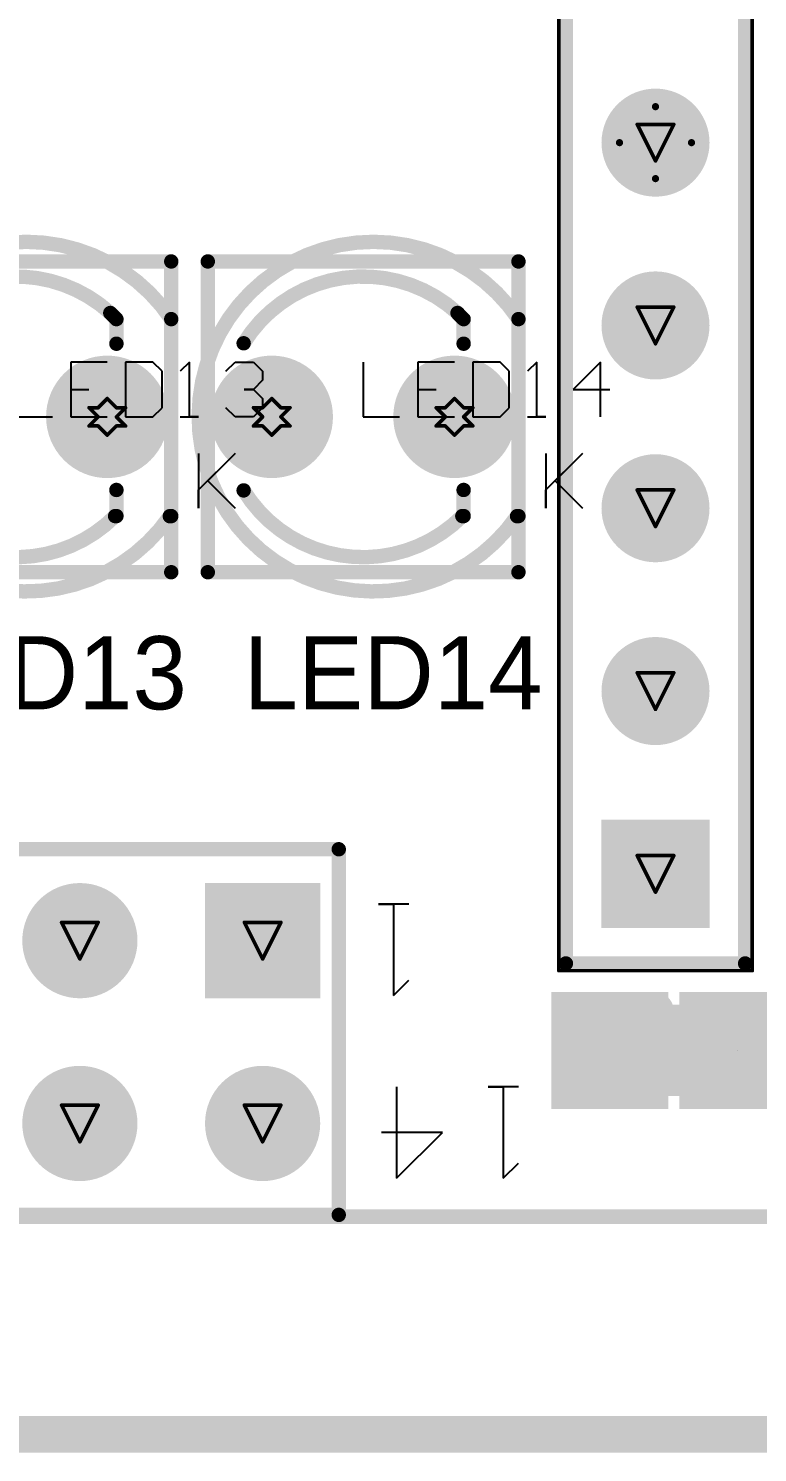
# Model space of a CAD drawing. Header units: millimetres. Extents: x 3.26 to 13.14, y 5.38 to 10.83.
# Drawn here: x 7.342 to 7.741, y 5.99 to 6.769 of the extents above; entities that cross this region are included whole.
import ezdxf

# ---------------------------------------------------------------- set-up
doc = ezdxf.new("R2010")
doc.units = ezdxf.units.MM
doc.header["$MEASUREMENT"] = 0
for name, color, linetype in [('BottomLayer', 5, 'Continuous'), ('BottomSolder', 6, 'Continuous'), ('DrillDrawing', 1, 'Continuous'), ('KeepOutLayer', 6, 'Continuous'), ('Mechanical1', 6, 'Continuous'), ('Mechanical13', 56, 'Continuous'), ('Mechanical15', 56, 'Continuous'), ('MultiLayer', 9, 'Continuous'), ('PadHoleLayer', 156, 'Continuous'), ('TopLayer', 1, 'Continuous'), ('TopOverlay', 2, 'Continuous'), ('TopPaste', 8, 'Continuous'), ('TopSolder', 216, 'Continuous')]:
    doc.layers.add(name, color=color, linetype=linetype)

# ---------------------------------------------------------------- blocks, each defined once
blk = doc.blocks.new('BOUR_4609X_11')
at = {"layer": 'BottomLayer', "const_width": 0.02756}
for points in [[(-0.31378, 0, 1), (-0.28622, 0, 1)], [(-0.21378, 0, 1), (-0.18622, 0, 1)], [(-0.11378, 0, 1), (-0.08622, 0, 1)], [(-0.01378, 0, 1), (0.01378, 0, 1)]]:
    blk.add_lwpolyline(points, format="xyb", close=True, dxfattribs=at)
at = {"layer": 'BottomLayer'}
blk.add_solid([(-0.42756, -0.02756), (-0.37244, -0.02756), (-0.42756, 0.02756), (-0.37244, 0.02756)], dxfattribs=at)
at = {"layer": 'Mechanical13', "const_width": 0.00394}
for points in [[(-0.44902, 0.04902), (0.44902, 0.04902)], [(-0.44902, 0.04902), (-0.44902, -0.04902)], [(-0.44902, -0.04902), (0.44902, -0.04902)]]:
    blk.add_lwpolyline(points, dxfattribs=at)
at = {"layer": 'Mechanical13', "const_width": 0.00197}
for points in [[(-0.45, 0.04902, 1), (-0.44803, 0.04902, 1)], [(-0.45, 0.04902, 1), (-0.44803, 0.04902, 1)], [(-0.45, -0.04902, 1), (-0.44803, -0.04902, 1)], [(-0.45, -0.04902, 1), (-0.44803, -0.04902, 1)]]:
    blk.add_lwpolyline(points, format="xyb", close=True, dxfattribs=at)
at = {"layer": 'Mechanical15'}
for points, const_width in [([(-0.45295, 0.05295), (-0.45295, -0.05295)], 0.00197), ([(-0.45295, 0.05295), (0.45295, 0.05295)], 0.00197), ([(0, 0.01969), (0, -0.01969)], 0.00394), ([(-0.01969, 0), (0.01969, 0)], 0.00394), ([(-0.45295, -0.05295), (0.45295, -0.05295)], 0.00197)]:
    blk.add_lwpolyline(points, dxfattribs=dict(at, const_width=const_width))
for points, const_width in [([(-0.45344, 0.05295, 1), (-0.45246, 0.05295, 1)], 0.000984), ([(-0.45344, 0.05295, 1), (-0.45246, 0.05295, 1)], 0.000984), ([(-0.00098, 0.01969, 1), (0.00098, 0.01969, 1)], 0.00197), ([(-0.02067, 0, 1), (-0.0187, 0, 1)], 0.00197), ([(0.0187, 0, 1), (0.02067, 0, 1)], 0.00197), ([(-0.00098, -0.01969, 1), (0.00098, -0.01969, 1)], 0.00197), ([(-0.45344, -0.05295, 1), (-0.45246, -0.05295, 1)], 0.000984), ([(-0.45344, -0.05295, 1), (-0.45246, -0.05295, 1)], 0.000984)]:
    blk.add_lwpolyline(points, format="xyb", close=True, dxfattribs=dict(at, const_width=const_width))
at = {"layer": 'MultiLayer', "const_width": 0.02756}
for points in [[(-0.31378, 0, 1), (-0.28622, 0, 1)], [(-0.21378, 0, 1), (-0.18622, 0, 1)], [(-0.11378, 0, 1), (-0.08622, 0, 1)], [(-0.01378, 0, 1), (0.01378, 0, 1)]]:
    blk.add_lwpolyline(points, format="xyb", close=True, dxfattribs=at)
at = {"layer": 'MultiLayer'}
blk.add_solid([(-0.42756, -0.02756), (-0.37244, -0.02756), (-0.42756, 0.02756), (-0.37244, 0.02756)], dxfattribs=at)
at = {"layer": 'PadHoleLayer', "const_width": 0.01772}
for points in [[(-0.40886, 0, 1), (-0.39114, 0, 1)], [(-0.30886, 0, 1), (-0.29114, 0, 1)], [(-0.20886, 0, 1), (-0.19114, 0, 1)], [(-0.10886, 0, 1), (-0.09114, 0, 1)], [(-0.00886, 0, 1), (0.00886, 0, 1)]]:
    blk.add_lwpolyline(points, format="xyb", close=True, dxfattribs=at)
at = {"layer": 'TopLayer', "const_width": 0.02756}
for points in [[(-0.31378, 0, 1), (-0.28622, 0, 1)], [(-0.21378, 0, 1), (-0.18622, 0, 1)], [(-0.11378, 0, 1), (-0.08622, 0, 1)], [(-0.01378, 0, 1), (0.01378, 0, 1)]]:
    blk.add_lwpolyline(points, format="xyb", close=True, dxfattribs=at)
at = {"layer": 'TopLayer'}
blk.add_solid([(-0.42756, -0.02756), (-0.37244, -0.02756), (-0.42756, 0.02756), (-0.37244, 0.02756)], dxfattribs=at)
at = {"layer": 'TopOverlay', "const_width": 0.00787}
for points in [[(-0.44902, 0.04902), (0.44902, 0.04902)], [(-0.44902, 0.04902), (-0.44902, -0.04902)], [(-0.44902, -0.04902), (0.44902, -0.04902)]]:
    blk.add_lwpolyline(points, dxfattribs=at)
at = {"layer": 'TopOverlay'}
for points, const_width in [([(-0.45098, 0.04902, 1), (-0.44705, 0.04902, 1)], 0.00394), ([(-0.45098, 0.04902, 1), (-0.44705, 0.04902, 1)], 0.00394), ([(-0.46969, 0, 1), (-0.47953, 0, 1)], 0.00984), ([(-0.48199, 0, 1), (-0.47707, 0, 1)], 0.00492), ([(-0.47215, 0, 1), (-0.46722, 0, 1)], 0.00492), ([(-0.45098, -0.04902, 1), (-0.44705, -0.04902, 1)], 0.00394), ([(-0.45098, -0.04902, 1), (-0.44705, -0.04902, 1)], 0.00394)]:
    blk.add_lwpolyline(points, format="xyb", close=True, dxfattribs=dict(at, const_width=const_width))
at = {"layer": 'TopSolder', "const_width": 0.02956}
for points in [[(-0.31478, 0, 1), (-0.28522, 0, 1)], [(-0.21478, 0, 1), (-0.18522, 0, 1)], [(-0.11478, 0, 1), (-0.08522, 0, 1)], [(-0.01478, 0, 1), (0.01478, 0, 1)]]:
    blk.add_lwpolyline(points, format="xyb", close=True, dxfattribs=at)
at = {"layer": 'TopSolder'}
blk.add_solid([(-0.42956, -0.02956), (-0.37044, -0.02956), (-0.42956, 0.02956), (-0.37044, 0.02956)], dxfattribs=at)
blk = doc.blocks.new('HDR2X13_CEN_23')
at = {"layer": 'BottomLayer', "const_width": 0.02953}
for points in [[(-0.01476, 0.1, 1), (0.01476, 0.1, 1)], [(0.08524, 0.1, 1), (0.11476, 0.1, 1)], [(0.08524, 0, 1), (0.11476, 0, 1)]]:
    blk.add_lwpolyline(points, format="xyb", close=True, dxfattribs=at)
at = {"layer": 'BottomLayer'}
blk.add_solid([(-0.02953, -0.02953), (0.02953, -0.02953), (-0.02953, 0.02953), (0.02953, 0.02953)], dxfattribs=at)
at = {"layer": 'BottomSolder', "const_width": 0.03153}
for points in [[(-0.01576, 0.1, 1), (0.01576, 0.1, 1)], [(0.08424, 0.1, 1), (0.11576, 0.1, 1)], [(0.08424, 0, 1), (0.11576, 0, 1)]]:
    blk.add_lwpolyline(points, format="xyb", close=True, dxfattribs=at)
at = {"layer": 'BottomSolder'}
blk.add_solid([(-0.03153, -0.03153), (0.03153, -0.03153), (-0.03153, 0.03153), (0.03153, 0.03153)], dxfattribs=at)
at = {"layer": 'MultiLayer', "const_width": 0.02953}
for points in [[(-0.01476, 0.1, 1), (0.01476, 0.1, 1)], [(0.08524, 0.1, 1), (0.11476, 0.1, 1)], [(0.08524, 0, 1), (0.11476, 0, 1)]]:
    blk.add_lwpolyline(points, format="xyb", close=True, dxfattribs=at)
at = {"layer": 'MultiLayer'}
blk.add_solid([(-0.02953, -0.02953), (0.02953, -0.02953), (-0.02953, 0.02953), (0.02953, 0.02953)], dxfattribs=at)
at = {"layer": 'PadHoleLayer', "const_width": 0.01772}
for points in [[(-0.00886, 0.1, 1), (0.00886, 0.1, 1)], [(0.09114, 0.1, 1), (0.10886, 0.1, 1)], [(-0.00886, 0, 1), (0.00886, 0, 1)], [(0.09114, 0, 1), (0.10886, 0, 1)]]:
    blk.add_lwpolyline(points, format="xyb", close=True, dxfattribs=at)
at = {"layer": 'TopLayer', "const_width": 0.02953}
for points in [[(-0.01476, 0.1, 1), (0.01476, 0.1, 1)], [(0.08524, 0.1, 1), (0.11476, 0.1, 1)], [(0.08524, 0, 1), (0.11476, 0, 1)]]:
    blk.add_lwpolyline(points, format="xyb", close=True, dxfattribs=at)
at = {"layer": 'TopLayer'}
blk.add_solid([(-0.02953, -0.02953), (0.02953, -0.02953), (-0.02953, 0.02953), (0.02953, 0.02953)], dxfattribs=at)
at = {"layer": 'TopOverlay'}
for p, q in [((-0.13167, 0.12998), (-0.14, 0.12165)), ((-0.13167, 0.08), (-0.13167, 0.12998)), ((-0.07335, 0.12998), (-0.09835, 0.10499)), ((-0.07335, 0.08), (-0.07335, 0.12998)), ((-0.09835, 0.10499), (-0.06502, 0.10499)), ((-0.14, 0.08), (-0.12334, 0.08)), ((-0.12334, 0.08), (-0.13167, 0.08)), ((-0.07167, 0.02998), (-0.08, 0.02165)), ((-0.07167, -0.02), (-0.07167, 0.02998)), ((-0.08, -0.02), (-0.06334, -0.02)), ((-0.06334, -0.02), (-0.07167, -0.02))]:
    blk.add_line(p, q, dxfattribs=at)
at = {"layer": 'TopOverlay', "const_width": 0.00787}
for points in [[(1.25, 0.15), (-0.04167, 0.15)], [(-0.04167, 0.15), (-0.04167, -0.05)], [(1.25, -0.05), (-0.04167, -0.05)]]:
    blk.add_lwpolyline(points, dxfattribs=at)
at = {"layer": 'TopOverlay', "const_width": 0.00394}
for points in [[(-0.04363, 0.15, 1), (-0.0397, 0.15, 1)], [(-0.04363, 0.15, 1), (-0.0397, 0.15, 1)], [(-0.04363, -0.05, 1), (-0.0397, -0.05, 1)], [(-0.04363, -0.05, 1), (-0.0397, -0.05, 1)]]:
    blk.add_lwpolyline(points, format="xyb", close=True, dxfattribs=at)
at = {"layer": 'TopSolder', "const_width": 0.03153}
for points in [[(-0.01576, 0.1, 1), (0.01576, 0.1, 1)], [(0.08424, 0.1, 1), (0.11576, 0.1, 1)], [(0.08424, 0, 1), (0.11576, 0, 1)]]:
    blk.add_lwpolyline(points, format="xyb", close=True, dxfattribs=at)
at = {"layer": 'TopSolder'}
blk.add_solid([(-0.03153, -0.03153), (0.03153, -0.03153), (-0.03153, 0.03153), (0.03153, 0.03153)], dxfattribs=at)
blk = doc.blocks.new('T____3___33')
at = {"layer": 'BottomLayer', "const_width": 0.0315}
for points in [[(-0.06575, 0, 1), (-0.03425, 0, 1)], [(0.03425, 0, 1), (0.06575, 0, 1)]]:
    blk.add_lwpolyline(points, format="xyb", close=True, dxfattribs=at)
at = {"layer": 'BottomSolder', "const_width": 0.0335}
for points in [[(-0.06675, 0, 1), (-0.03325, 0, 1)], [(0.03325, 0, 1), (0.06675, 0, 1)]]:
    blk.add_lwpolyline(points, format="xyb", close=True, dxfattribs=at)
at = {"layer": 'Mechanical13', "const_width": 0.00787}
for points in [[(-0.085, -0.085), (-0.085, 0.085)], [(-0.085, 0.085), (0.085, 0.085)], [(0.085, -0.085), (0.085, 0.085)], [(-0.085, -0.085), (0.085, -0.085)]]:
    blk.add_lwpolyline(points, dxfattribs=at)
at = {"layer": 'Mechanical13', "const_width": 0.00394}
for points in [[(-0.08697, 0.085, 1), (-0.08303, 0.085, 1)], [(-0.08697, 0.085, 1), (-0.08303, 0.085, 1)], [(0.08303, 0.085, 1), (0.08697, 0.085, 1)], [(0.08303, 0.085, 1), (0.08697, 0.085, 1)], [(-0.08697, -0.085, 1), (-0.08303, -0.085, 1)], [(-0.08697, -0.085, 1), (-0.08303, -0.085, 1)], [(0.08303, -0.085, 1), (0.08697, -0.085, 1)], [(0.08303, -0.085, 1), (0.08697, -0.085, 1)]]:
    blk.add_lwpolyline(points, format="xyb", close=True, dxfattribs=at)
at = {"layer": 'Mechanical15'}
for p, q in [((0, 0.02999), (0, 0)), ((0.04998, 0.02999), (0.02999, 0.02999)), ((0.02999, 0.02999), (0.02999, 0)), ((0.05998, 0.02999), (0.05998, 0)), ((0.07498, 0.02999), (0.05998, 0.02999)), ((0.07997, 0.02499), (0.07498, 0.02999)), ((0.07997, 0.005), (0.07997, 0.02499)), ((0.09497, 0.02999), (0.08997, 0.02499)), ((0.09497, 0), (0.09497, 0.02999)), ((0.12996, 0.02999), (0.11496, 0.015)), ((0.12996, 0), (0.12996, 0.02999)), ((0.02999, 0.015), (0.03999, 0.015)), ((0.11496, 0.015), (0.13496, 0.015)), ((0, 0), (0.01999, 0)), ((0.02999, 0), (0.04998, 0)), ((0.05998, 0), (0.07498, 0)), ((0.07498, 0), (0.07997, 0.005)), ((0.08997, 0), (0.09997, 0)), ((0.09997, 0), (0.09497, 0)), ((0.1, -0.02001), (0.1, -0.05)), ((0.1, -0.04), (0.11999, -0.02001)), ((0.11999, -0.02001), (0.105, -0.035)), ((0.105, -0.035), (0.11999, -0.05)), ((0.1, -0.05), (0.1, -0.04))]:
    blk.add_line(p, q, dxfattribs=at)
at = {"layer": 'Mechanical15', "const_width": 0.00787}
blk.add_lwpolyline([(0.08423, -0.05434, -3.239871), (0.085, 0.05345)], format="xyb", dxfattribs=at)
blk.add_lwpolyline([(0.085, -0.05429), (0.085, 0.05345)], dxfattribs=at)
at = {"layer": 'Mechanical15', "const_width": 0.00394}
for points in [[(0.08303, 0.05345, 1), (0.08697, 0.05345, 1)], [(0.08303, 0.05345, 1), (0.08697, 0.05345, 1)], [(0.08226, -0.05434, 1), (0.0862, -0.05434, 1)], [(0.08303, -0.05429, 1), (0.08697, -0.05429, 1)]]:
    blk.add_lwpolyline(points, format="xyb", close=True, dxfattribs=at)
at = {"layer": 'MultiLayer', "const_width": 0.0315}
for points in [[(-0.06575, 0, 1), (-0.03425, 0, 1)], [(0.03425, 0, 1), (0.06575, 0, 1)]]:
    blk.add_lwpolyline(points, format="xyb", close=True, dxfattribs=at)
at = {"layer": 'PadHoleLayer', "const_width": 0.01969}
for points in [[(-0.05984, 0, 1), (-0.04016, 0, 1)], [(0.04016, 0, 1), (0.05984, 0, 1)]]:
    blk.add_lwpolyline(points, format="xyb", close=True, dxfattribs=at)
at = {"layer": 'TopLayer', "const_width": 0.0315}
for points in [[(-0.06575, 0, 1), (-0.03425, 0, 1)], [(0.03425, 0, 1), (0.06575, 0, 1)]]:
    blk.add_lwpolyline(points, format="xyb", close=True, dxfattribs=at)
at = {"layer": 'TopOverlay'}
for p, q in [((0.1, -0.02001), (0.1, -0.05)), ((0.1, -0.04), (0.11999, -0.02001)), ((0.11999, -0.02001), (0.105, -0.035)), ((0.105, -0.035), (0.11999, -0.05)), ((0.1, -0.05), (0.1, -0.04))]:
    blk.add_line(p, q, dxfattribs=at)
at = {"layer": 'TopOverlay', "const_width": 0.00787}
for points in [[(-0.06538, 0.04024, -0.469851), (0.05164, 0.05681)], [(0.05429, -0.05429, -0.484456), (-0.06538, -0.04024)]]:
    blk.add_lwpolyline(points, format="xyb", dxfattribs=at)
for points in [[(0.05164, 0.05681), (0.055, 0.05345)], [(0.055, 0.04), (0.055, 0.05345)], [(0.055, -0.05429), (0.055, -0.04)]]:
    blk.add_lwpolyline(points, dxfattribs=at)
at = {"layer": 'TopOverlay', "const_width": 0.00394}
for points in [[(0.04967, 0.05681, 1), (0.05361, 0.05681, 1)], [(0.04967, 0.05681, 1), (0.05361, 0.05681, 1)], [(0.05303, 0.05345, 1), (0.05697, 0.05345, 1)], [(0.05303, 0.05345, 1), (0.05697, 0.05345, 1)], [(-0.06735, 0.04024, 1), (-0.06341, 0.04024, 1)], [(0.05303, 0.04, 1), (0.05697, 0.04, 1)], [(-0.06735, -0.04024, 1), (-0.06341, -0.04024, 1)], [(0.05303, -0.04, 1), (0.05697, -0.04, 1)], [(0.05232, -0.05429, 1), (0.05625, -0.05429, 1)], [(0.05303, -0.05429, 1), (0.05697, -0.05429, 1)]]:
    blk.add_lwpolyline(points, format="xyb", close=True, dxfattribs=at)
at = {"layer": 'TopSolder', "const_width": 0.0335}
for points in [[(-0.06675, 0, 1), (-0.03325, 0, 1)], [(0.03325, 0, 1), (0.06675, 0, 1)]]:
    blk.add_lwpolyline(points, format="xyb", close=True, dxfattribs=at)
blk = doc.blocks.new('T____3___34')
at = {"layer": 'BottomLayer', "const_width": 0.0315}
for points in [[(-0.06575, 0, 1), (-0.03425, 0, 1)], [(0.03425, 0, 1), (0.06575, 0, 1)]]:
    blk.add_lwpolyline(points, format="xyb", close=True, dxfattribs=at)
at = {"layer": 'BottomSolder', "const_width": 0.0335}
for points in [[(-0.06675, 0, 1), (-0.03325, 0, 1)], [(0.03325, 0, 1), (0.06675, 0, 1)]]:
    blk.add_lwpolyline(points, format="xyb", close=True, dxfattribs=at)
at = {"layer": 'Mechanical13', "const_width": 0.00787}
for points in [[(-0.085, -0.085), (-0.085, 0.085)], [(-0.085, 0.085), (0.085, 0.085)], [(0.085, -0.085), (0.085, 0.085)], [(-0.085, -0.085), (0.085, -0.085)]]:
    blk.add_lwpolyline(points, dxfattribs=at)
at = {"layer": 'Mechanical13', "const_width": 0.00394}
for points in [[(-0.08697, 0.085, 1), (-0.08303, 0.085, 1)], [(-0.08697, 0.085, 1), (-0.08303, 0.085, 1)], [(0.08303, 0.085, 1), (0.08697, 0.085, 1)], [(0.08303, 0.085, 1), (0.08697, 0.085, 1)], [(-0.08697, -0.085, 1), (-0.08303, -0.085, 1)], [(-0.08697, -0.085, 1), (-0.08303, -0.085, 1)], [(0.08303, -0.085, 1), (0.08697, -0.085, 1)], [(0.08303, -0.085, 1), (0.08697, -0.085, 1)]]:
    blk.add_lwpolyline(points, format="xyb", close=True, dxfattribs=at)
at = {"layer": 'Mechanical15'}
for p, q in [((0, 0.02999), (0, 0)), ((0.04998, 0.02999), (0.02999, 0.02999)), ((0.02999, 0.02999), (0.02999, 0)), ((0.05998, 0.02999), (0.05998, 0)), ((0.07498, 0.02999), (0.05998, 0.02999)), ((0.07997, 0.02499), (0.07498, 0.02999)), ((0.07997, 0.005), (0.07997, 0.02499)), ((0.09497, 0.02999), (0.08997, 0.02499)), ((0.09497, 0), (0.09497, 0.02999)), ((0.11496, 0.02499), (0.11996, 0.02999)), ((0.11996, 0.02999), (0.12996, 0.02999)), ((0.12996, 0.02999), (0.13496, 0.02499)), ((0.13496, 0.02499), (0.13496, 0.01999)), ((0.13496, 0.01999), (0.12996, 0.015)), ((0.02999, 0.015), (0.03999, 0.015)), ((0.12996, 0.015), (0.12496, 0.015)), ((0.12496, 0.015), (0.12996, 0.015)), ((0.12996, 0.015), (0.13496, 0.01)), ((0.13496, 0.01), (0.13496, 0.005)), ((0, 0), (0.01999, 0)), ((0.02999, 0), (0.04998, 0)), ((0.05998, 0), (0.07498, 0)), ((0.07498, 0), (0.07997, 0.005)), ((0.08997, 0), (0.09997, 0)), ((0.09997, 0), (0.09497, 0)), ((0.11996, 0), (0.11496, 0.005)), ((0.12996, 0), (0.11996, 0)), ((0.13496, 0.005), (0.12996, 0)), ((0.1, -0.02001), (0.1, -0.05)), ((0.1, -0.04), (0.11999, -0.02001)), ((0.11999, -0.02001), (0.105, -0.035)), ((0.105, -0.035), (0.11999, -0.05)), ((0.1, -0.05), (0.1, -0.04))]:
    blk.add_line(p, q, dxfattribs=at)
at = {"layer": 'Mechanical15', "const_width": 0.00787}
blk.add_lwpolyline([(0.08423, -0.05434, -3.239871), (0.085, 0.05345)], format="xyb", dxfattribs=at)
blk.add_lwpolyline([(0.085, -0.05429), (0.085, 0.05345)], dxfattribs=at)
at = {"layer": 'Mechanical15', "const_width": 0.00394}
for points in [[(0.08303, 0.05345, 1), (0.08697, 0.05345, 1)], [(0.08303, 0.05345, 1), (0.08697, 0.05345, 1)], [(0.08226, -0.05434, 1), (0.0862, -0.05434, 1)], [(0.08303, -0.05429, 1), (0.08697, -0.05429, 1)]]:
    blk.add_lwpolyline(points, format="xyb", close=True, dxfattribs=at)
at = {"layer": 'MultiLayer', "const_width": 0.0315}
for points in [[(-0.06575, 0, 1), (-0.03425, 0, 1)], [(0.03425, 0, 1), (0.06575, 0, 1)]]:
    blk.add_lwpolyline(points, format="xyb", close=True, dxfattribs=at)
at = {"layer": 'PadHoleLayer', "const_width": 0.01969}
for points in [[(-0.05984, 0, 1), (-0.04016, 0, 1)], [(0.04016, 0, 1), (0.05984, 0, 1)]]:
    blk.add_lwpolyline(points, format="xyb", close=True, dxfattribs=at)
at = {"layer": 'TopLayer', "const_width": 0.0315}
for points in [[(-0.06575, 0, 1), (-0.03425, 0, 1)], [(0.03425, 0, 1), (0.06575, 0, 1)]]:
    blk.add_lwpolyline(points, format="xyb", close=True, dxfattribs=at)
at = {"layer": 'TopOverlay'}
for p, q in [((0.1, -0.02001), (0.1, -0.05)), ((0.1, -0.04), (0.11999, -0.02001)), ((0.11999, -0.02001), (0.105, -0.035)), ((0.105, -0.035), (0.11999, -0.05)), ((0.1, -0.05), (0.1, -0.04))]:
    blk.add_line(p, q, dxfattribs=at)
at = {"layer": 'TopOverlay', "const_width": 0.00787}
for points in [[(-0.06538, 0.04024, -0.469851), (0.05164, 0.05681)], [(0.05429, -0.05429, -0.484456), (-0.06538, -0.04024)]]:
    blk.add_lwpolyline(points, format="xyb", dxfattribs=at)
for points in [[(0.05164, 0.05681), (0.055, 0.05345)], [(0.055, 0.04), (0.055, 0.05345)], [(0.055, -0.05429), (0.055, -0.04)]]:
    blk.add_lwpolyline(points, dxfattribs=at)
at = {"layer": 'TopOverlay', "const_width": 0.00394}
for points in [[(0.04967, 0.05681, 1), (0.05361, 0.05681, 1)], [(0.04967, 0.05681, 1), (0.05361, 0.05681, 1)], [(0.05303, 0.05345, 1), (0.05697, 0.05345, 1)], [(0.05303, 0.05345, 1), (0.05697, 0.05345, 1)], [(-0.06735, 0.04024, 1), (-0.06341, 0.04024, 1)], [(0.05303, 0.04, 1), (0.05697, 0.04, 1)], [(-0.06735, -0.04024, 1), (-0.06341, -0.04024, 1)], [(0.05303, -0.04, 1), (0.05697, -0.04, 1)], [(0.05232, -0.05429, 1), (0.05625, -0.05429, 1)], [(0.05303, -0.05429, 1), (0.05697, -0.05429, 1)]]:
    blk.add_lwpolyline(points, format="xyb", close=True, dxfattribs=at)
at = {"layer": 'TopSolder', "const_width": 0.0335}
for points in [[(-0.06675, 0, 1), (-0.03325, 0, 1)], [(0.03325, 0, 1), (0.06675, 0, 1)]]:
    blk.add_lwpolyline(points, format="xyb", close=True, dxfattribs=at)
blk = doc.blocks.new('SMDJ______49')
at = {"layer": 'PadHoleLayer'}
blk.add_lwpolyline([(0.07, 0), (0.07, 0), (0.07, 0), (0.07, 0)], close=True, dxfattribs=at)
at = {"layer": 'TopLayer'}
for points in [[(-0.03, -0.03), (0.03, -0.03), (-0.03, 0.03), (0.03, 0.03)], [(0.04, -0.03), (0.1, -0.03), (0.04, 0.03), (0.1, 0.03)]]:
    blk.add_solid(points, dxfattribs=at)
at = {"layer": 'TopPaste'}
for points in [[(-0.03, -0.03), (0.03, -0.03), (-0.03, 0.03), (0.03, 0.03)], [(0.04, -0.03), (0.1, -0.03), (0.04, 0.03), (0.1, 0.03)]]:
    blk.add_solid(points, dxfattribs=at)
at = {"layer": 'TopSolder'}
for points in [[(-0.032, -0.032), (0.032, -0.032), (-0.032, 0.032), (0.032, 0.032)], [(0.038, -0.032), (0.102, -0.032), (0.038, 0.032), (0.102, 0.032)], [(0.03, -0.025), (0.04, -0.025), (0.03, 0.025), (0.04, 0.025)]]:
    blk.add_solid(points, dxfattribs=at)

msp = doc.modelspace()

# ---------------------------------------------------------------- linework, layer by layer
at = {"layer": 'DrillDrawing', "const_width": 0.002}
for points in [[(7.675, 6.71655), (7.695, 6.71655)], [(7.675, 6.71655), (7.685, 6.69655)], [(7.685, 6.69655), (7.695, 6.71655)], [(7.675, 6.61655), (7.695, 6.61655)], [(7.675, 6.61655), (7.685, 6.59655)], [(7.685, 6.59655), (7.695, 6.61655)], [(7.38, 6.56155), (7.385, 6.56655)], [(7.385, 6.56655), (7.39, 6.56155)], [(7.47, 6.56155), (7.475, 6.56655)], [(7.475, 6.56655), (7.48, 6.56155)], [(7.57, 6.56155), (7.575, 6.56655)], [(7.575, 6.56655), (7.58, 6.56155)], [(7.375, 6.56155), (7.38, 6.55655)], [(7.375, 6.56155), (7.38, 6.56155)], [(7.39, 6.56155), (7.395, 6.56155)], [(7.39, 6.55655), (7.395, 6.56155)], [(7.465, 6.56155), (7.47, 6.55655)], [(7.465, 6.56155), (7.47, 6.56155)], [(7.48, 6.56155), (7.485, 6.56155)], [(7.48, 6.55655), (7.485, 6.56155)], [(7.565, 6.56155), (7.57, 6.55655)], [(7.565, 6.56155), (7.57, 6.56155)], [(7.58, 6.56155), (7.585, 6.56155)], [(7.58, 6.55655), (7.585, 6.56155)], [(7.375, 6.55155), (7.38, 6.55655)], [(7.375, 6.55155), (7.38, 6.55155)], [(7.38, 6.55155), (7.385, 6.54655)], [(7.385, 6.54655), (7.39, 6.55155)], [(7.39, 6.55655), (7.395, 6.55155)], [(7.39, 6.55155), (7.395, 6.55155)], [(7.465, 6.55155), (7.47, 6.55655)], [(7.465, 6.55155), (7.47, 6.55155)], [(7.47, 6.55155), (7.475, 6.54655)], [(7.475, 6.54655), (7.48, 6.55155)], [(7.48, 6.55655), (7.485, 6.55155)], [(7.48, 6.55155), (7.485, 6.55155)], [(7.565, 6.55155), (7.57, 6.55655)], [(7.565, 6.55155), (7.57, 6.55155)], [(7.57, 6.55155), (7.575, 6.54655)], [(7.575, 6.54655), (7.58, 6.55155)], [(7.58, 6.55655), (7.585, 6.55155)], [(7.58, 6.55155), (7.585, 6.55155)], [(7.675, 6.51655), (7.695, 6.51655)], [(7.675, 6.51655), (7.685, 6.49655)], [(7.685, 6.49655), (7.695, 6.51655)], [(7.675, 6.41655), (7.695, 6.41655)], [(7.675, 6.41655), (7.685, 6.39655)], [(7.685, 6.39655), (7.695, 6.41655)], [(7.675, 6.31655), (7.695, 6.31655)], [(7.675, 6.31655), (7.685, 6.29655)], [(7.685, 6.29655), (7.695, 6.31655)], [(7.36, 6.28), (7.38, 6.28)], [(7.36, 6.28), (7.37, 6.26)], [(7.37, 6.26), (7.38, 6.28)], [(7.46, 6.28), (7.48, 6.28)], [(7.46, 6.28), (7.47, 6.26)], [(7.47, 6.26), (7.48, 6.28)], [(7.36, 6.18), (7.38, 6.18)], [(7.36, 6.18), (7.37, 6.16)], [(7.37, 6.16), (7.38, 6.18)], [(7.46, 6.18), (7.48, 6.18)], [(7.46, 6.18), (7.47, 6.16)], [(7.47, 6.16), (7.48, 6.18)]]:
    msp.add_lwpolyline(points, dxfattribs=at)
at = {"layer": 'DrillDrawing', "const_width": 0.001}
for points in [[(7.6745, 6.71655, 1), (7.6755, 6.71655, 1)], [(7.6745, 6.71655, 1), (7.6755, 6.71655, 1)], [(7.6945, 6.71655, 1), (7.6955, 6.71655, 1)], [(7.6945, 6.71655, 1), (7.6955, 6.71655, 1)], [(7.6845, 6.69655, 1), (7.6855, 6.69655, 1)], [(7.6845, 6.69655, 1), (7.6855, 6.69655, 1)], [(7.6745, 6.61655, 1), (7.6755, 6.61655, 1)], [(7.6745, 6.61655, 1), (7.6755, 6.61655, 1)], [(7.6945, 6.61655, 1), (7.6955, 6.61655, 1)], [(7.6945, 6.61655, 1), (7.6955, 6.61655, 1)], [(7.6845, 6.59655, 1), (7.6855, 6.59655, 1)], [(7.6845, 6.59655, 1), (7.6855, 6.59655, 1)], [(7.3845, 6.56655, 1), (7.3855, 6.56655, 1)], [(7.3845, 6.56655, 1), (7.3855, 6.56655, 1)], [(7.4745, 6.56655, 1), (7.4755, 6.56655, 1)], [(7.4745, 6.56655, 1), (7.4755, 6.56655, 1)], [(7.5745, 6.56655, 1), (7.5755, 6.56655, 1)], [(7.5745, 6.56655, 1), (7.5755, 6.56655, 1)], [(7.3745, 6.56155, 1), (7.3755, 6.56155, 1)], [(7.3745, 6.56155, 1), (7.3755, 6.56155, 1)], [(7.3795, 6.56155, 1), (7.3805, 6.56155, 1)], [(7.3795, 6.56155, 1), (7.3805, 6.56155, 1)], [(7.3895, 6.56155, 1), (7.3905, 6.56155, 1)], [(7.3895, 6.56155, 1), (7.3905, 6.56155, 1)], [(7.3945, 6.56155, 1), (7.3955, 6.56155, 1)], [(7.3945, 6.56155, 1), (7.3955, 6.56155, 1)], [(7.4645, 6.56155, 1), (7.4655, 6.56155, 1)], [(7.4645, 6.56155, 1), (7.4655, 6.56155, 1)], [(7.4695, 6.56155, 1), (7.4705, 6.56155, 1)], [(7.4695, 6.56155, 1), (7.4705, 6.56155, 1)], [(7.4795, 6.56155, 1), (7.4805, 6.56155, 1)], [(7.4795, 6.56155, 1), (7.4805, 6.56155, 1)], [(7.4845, 6.56155, 1), (7.4855, 6.56155, 1)], [(7.4845, 6.56155, 1), (7.4855, 6.56155, 1)], [(7.5645, 6.56155, 1), (7.5655, 6.56155, 1)], [(7.5645, 6.56155, 1), (7.5655, 6.56155, 1)], [(7.5695, 6.56155, 1), (7.5705, 6.56155, 1)], [(7.5695, 6.56155, 1), (7.5705, 6.56155, 1)], [(7.5795, 6.56155, 1), (7.5805, 6.56155, 1)], [(7.5795, 6.56155, 1), (7.5805, 6.56155, 1)], [(7.5845, 6.56155, 1), (7.5855, 6.56155, 1)], [(7.5845, 6.56155, 1), (7.5855, 6.56155, 1)], [(7.3745, 6.55155, 1), (7.3755, 6.55155, 1)], [(7.3745, 6.55155, 1), (7.3755, 6.55155, 1)], [(7.3795, 6.55655, 1), (7.3805, 6.55655, 1)], [(7.3795, 6.55655, 1), (7.3805, 6.55655, 1)], [(7.3795, 6.55155, 1), (7.3805, 6.55155, 1)], [(7.3795, 6.55155, 1), (7.3805, 6.55155, 1)], [(7.3895, 6.55655, 1), (7.3905, 6.55655, 1)], [(7.3895, 6.55655, 1), (7.3905, 6.55655, 1)], [(7.3895, 6.55155, 1), (7.3905, 6.55155, 1)], [(7.3895, 6.55155, 1), (7.3905, 6.55155, 1)], [(7.3945, 6.55155, 1), (7.3955, 6.55155, 1)], [(7.3945, 6.55155, 1), (7.3955, 6.55155, 1)], [(7.4645, 6.55155, 1), (7.4655, 6.55155, 1)], [(7.4645, 6.55155, 1), (7.4655, 6.55155, 1)], [(7.4695, 6.55655, 1), (7.4705, 6.55655, 1)], [(7.4695, 6.55655, 1), (7.4705, 6.55655, 1)], [(7.4695, 6.55155, 1), (7.4705, 6.55155, 1)], [(7.4695, 6.55155, 1), (7.4705, 6.55155, 1)], [(7.4795, 6.55655, 1), (7.4805, 6.55655, 1)], [(7.4795, 6.55655, 1), (7.4805, 6.55655, 1)], [(7.4795, 6.55155, 1), (7.4805, 6.55155, 1)], [(7.4795, 6.55155, 1), (7.4805, 6.55155, 1)], [(7.4845, 6.55155, 1), (7.4855, 6.55155, 1)], [(7.4845, 6.55155, 1), (7.4855, 6.55155, 1)], [(7.5645, 6.55155, 1), (7.5655, 6.55155, 1)], [(7.5645, 6.55155, 1), (7.5655, 6.55155, 1)], [(7.5695, 6.55655, 1), (7.5705, 6.55655, 1)], [(7.5695, 6.55655, 1), (7.5705, 6.55655, 1)], [(7.5695, 6.55155, 1), (7.5705, 6.55155, 1)], [(7.5695, 6.55155, 1), (7.5705, 6.55155, 1)], [(7.5795, 6.55655, 1), (7.5805, 6.55655, 1)], [(7.5795, 6.55655, 1), (7.5805, 6.55655, 1)], [(7.5795, 6.55155, 1), (7.5805, 6.55155, 1)], [(7.5795, 6.55155, 1), (7.5805, 6.55155, 1)], [(7.5845, 6.55155, 1), (7.5855, 6.55155, 1)], [(7.5845, 6.55155, 1), (7.5855, 6.55155, 1)], [(7.3845, 6.54655, 1), (7.3855, 6.54655, 1)], [(7.3845, 6.54655, 1), (7.3855, 6.54655, 1)], [(7.4745, 6.54655, 1), (7.4755, 6.54655, 1)], [(7.4745, 6.54655, 1), (7.4755, 6.54655, 1)], [(7.5745, 6.54655, 1), (7.5755, 6.54655, 1)], [(7.5745, 6.54655, 1), (7.5755, 6.54655, 1)], [(7.6745, 6.51655, 1), (7.6755, 6.51655, 1)], [(7.6745, 6.51655, 1), (7.6755, 6.51655, 1)], [(7.6945, 6.51655, 1), (7.6955, 6.51655, 1)], [(7.6945, 6.51655, 1), (7.6955, 6.51655, 1)], [(7.6845, 6.49655, 1), (7.6855, 6.49655, 1)], [(7.6845, 6.49655, 1), (7.6855, 6.49655, 1)], [(7.6745, 6.41655, 1), (7.6755, 6.41655, 1)], [(7.6745, 6.41655, 1), (7.6755, 6.41655, 1)], [(7.6945, 6.41655, 1), (7.6955, 6.41655, 1)], [(7.6945, 6.41655, 1), (7.6955, 6.41655, 1)], [(7.6845, 6.39655, 1), (7.6855, 6.39655, 1)], [(7.6845, 6.39655, 1), (7.6855, 6.39655, 1)], [(7.6745, 6.31655, 1), (7.6755, 6.31655, 1)], [(7.6745, 6.31655, 1), (7.6755, 6.31655, 1)], [(7.6945, 6.31655, 1), (7.6955, 6.31655, 1)], [(7.6945, 6.31655, 1), (7.6955, 6.31655, 1)], [(7.6845, 6.29655, 1), (7.6855, 6.29655, 1)], [(7.6845, 6.29655, 1), (7.6855, 6.29655, 1)], [(7.3595, 6.28, 1), (7.3605, 6.28, 1)], [(7.3595, 6.28, 1), (7.3605, 6.28, 1)], [(7.3795, 6.28, 1), (7.3805, 6.28, 1)], [(7.3795, 6.28, 1), (7.3805, 6.28, 1)], [(7.4595, 6.28, 1), (7.4605, 6.28, 1)], [(7.4595, 6.28, 1), (7.4605, 6.28, 1)], [(7.4795, 6.28, 1), (7.4805, 6.28, 1)], [(7.4795, 6.28, 1), (7.4805, 6.28, 1)], [(7.3695, 6.26, 1), (7.3705, 6.26, 1)], [(7.3695, 6.26, 1), (7.3705, 6.26, 1)], [(7.4695, 6.26, 1), (7.4705, 6.26, 1)], [(7.4695, 6.26, 1), (7.4705, 6.26, 1)], [(7.3595, 6.18, 1), (7.3605, 6.18, 1)], [(7.3595, 6.18, 1), (7.3605, 6.18, 1)], [(7.3795, 6.18, 1), (7.3805, 6.18, 1)], [(7.3795, 6.18, 1), (7.3805, 6.18, 1)], [(7.4595, 6.18, 1), (7.4605, 6.18, 1)], [(7.4595, 6.18, 1), (7.4605, 6.18, 1)], [(7.4795, 6.18, 1), (7.4805, 6.18, 1)], [(7.4795, 6.18, 1), (7.4805, 6.18, 1)], [(7.3695, 6.16, 1), (7.3705, 6.16, 1)], [(7.3695, 6.16, 1), (7.3705, 6.16, 1)], [(7.4695, 6.16, 1), (7.4705, 6.16, 1)], [(7.4695, 6.16, 1), (7.4705, 6.16, 1)]]:
    msp.add_lwpolyline(points, format="xyb", close=True, dxfattribs=at)
at = {"layer": 'KeepOutLayer', "const_width": 0.008}
msp.add_lwpolyline([(4.24, 6.119), (10.09, 6.119)], dxfattribs=at)
at = {"layer": 'Mechanical1', "const_width": 0.02}
msp.add_lwpolyline([(4, 6), (10.299, 6)], dxfattribs=at)

# ---------------------------------------------------------------- block references
for name, p, rotation in [('BOUR_4609X_11', (7.685, 6.70655), 90), ('T____3___34', (7.335, 6.55655), 360), ('T____3___33', (7.525, 6.55655), 360), ('HDR2X13_CEN_23', (7.47, 6.27), 180)]:
    msp.add_blockref(name, p, dxfattribs=dict(rotation=rotation))
msp.add_blockref('SMDJ______49', (7.66, 6.21))

# ---------------------------------------------------------------- texts
at = {"layer": 'TopOverlay'}
for s, p in [('LED13', (7.265, 6.39655)), ('LED14', (7.45962, 6.39655))]:
    msp.add_text(s, height=0.04, dxfattribs=at).set_placement(p)

doc.saveas('drawing.dxf')
